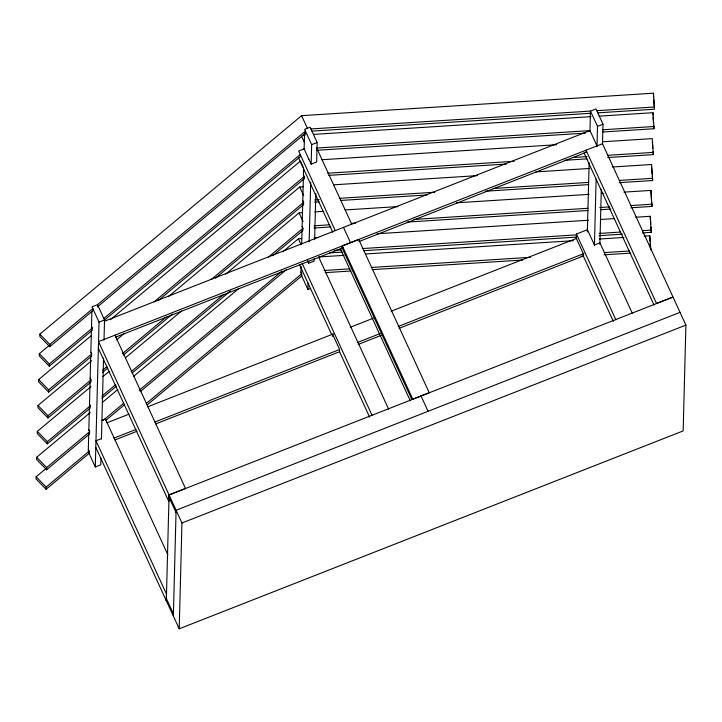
<?xml version="1.0" encoding="UTF-8"?>
<svg xmlns="http://www.w3.org/2000/svg" width="722" height="722" viewBox="0 0 722 722"><rect width="100%" height="100%" fill="white"/><g stroke="black" fill="none" stroke-linecap="round" stroke-linejoin="round"><path stroke-width="1.08" d="M45.657 468.849L36.154 476.782L36.1 479.011L46.1 489.299L89.077 453.425L89.131 451.196L88.328 449.445M90.223 412.56L36.66 457.261L36.605 459.499L46.605 469.787L89.582 433.913L89.636 431.684L88.833 429.933M90.891 386.667L37.327 431.368L37.273 433.597L47.273 443.895L90.25 408.02L90.304 405.791L89.501 404.031M91.559 360.765L38.004 405.466L37.941 407.695L47.941 417.993L90.918 382.118L90.972 379.889L90.169 378.138M91.36 335.586L38.672 379.573L38.609 381.803L48.609 392.1L91.586 356.226L91.649 353.988L90.837 352.237M48.843 345.739L39.34 353.672L39.286 355.901L49.276 366.198L92.254 330.324L92.317 328.095L91.504 326.344M597.816 112.84L654.484 109.221L653.464 93.192L301.579 115.682L39.845 334.16L39.782 336.389L49.782 346.686L92.759 310.812L92.822 308.583L49.836 344.457L49.782 346.686M46.1 489.299L46.154 487.07L36.154 476.782M46.605 469.787L46.659 467.558L36.66 457.261M47.273 443.895L47.327 441.665L37.327 431.368M47.941 417.993L47.995 415.764L38.004 405.466M48.609 392.1L48.663 389.862L38.672 379.573M49.276 366.198L49.34 363.969L39.34 353.672M88.301 450.555L88.734 433.714M88.824 430.339L89.402 407.885M89.456 405.638L90.069 382.055M90.124 379.817L90.737 356.235M90.828 352.868L91.405 330.405M91.45 328.573L91.893 311.317M100.954 458.073L100.782 464.806L95.295 466.963L99.04 322.111L92.01 306.832L97.497 304.675L305.433 131.106L305.379 133.335L97.443 306.904M101.45 438.985L103.544 358.139M104.004 340.17L104.528 319.954L97.497 304.675M166.304 600.722L166.475 594.035L95.972 440.754L101.459 438.606M166.331 600.785L169.065 494.967L673.012 297.067L656.533 303.466L586.029 150.185L585.975 152.414M173.361 616.074L176.096 510.246L680.043 312.355M179.218 628.808L181.953 522.99L98.535 341.623L602.482 143.723L685.9 325.09L683.165 430.908L179.218 628.808L95.8 447.45M300.921 273.078L301.092 266.346M301.67 243.883L302.022 230.408M302.103 227.042L302.689 204.588M302.771 201.221L303.357 178.758M303.439 175.392L303.619 168.659M304.106 149.562L304.549 132.722M300.948 271.977L301.751 273.728L301.697 275.957L147.252 404.871M302.121 226.564L302.924 228.314L302.87 230.544L272.672 255.75M215.526 278.105L303.538 204.642L303.592 202.413L302.789 200.662M158.389 300.46L304.206 178.749L304.26 176.52L303.457 174.769M310.659 288.412L307.915 289.486L308.086 282.988M314.133 258.864L314.079 261.111L308.592 263.268L308.655 261.012M309.151 241.852L310.695 182.125M311.155 164.138L311.66 144.635L304.63 129.355L310.117 127.198L317.148 142.487L316.642 161.981L311.155 164.138L308.781 158.984M316.651 150.293L316.705 148.064L589.973 130.601L597.004 145.88M314.63 239.704L315.83 193.496M332.508 336.416L332.562 334.169L339.62 349.511L339.566 351.758L369.637 417.145M342.246 248.178L342.3 245.94L358.753 239.478L429.238 392.723L412.785 399.185L342.3 245.94M632.355 313.366L599.919 242.854L594.441 245.011L587.41 229.722L576.445 234.036L576.327 238.495L583.358 253.774L583.295 256.003L613.375 321.407M587.347 231.961L589.143 162.73M589.955 131.296L590.479 111.08L595.957 108.932L602.987 124.211L602.464 144.427M594.432 245.39L596.137 179.137M596.986 146.575L597.5 126.368L590.479 111.08L310.92 128.949M599.883 244.361L601.309 189.335M644.15 236.166L649.773 235.814L649.971 241.22M635.667 217.232L650.278 216.293L650.639 223.829M623.97 192.124L650.946 190.4L651.388 198.992M652.896 114.933L652.959 112.704L598.998 116.152M653.464 93.192L653.572 97.542M642.418 232.89L651.307 232.322L650.278 216.293M630.866 207.774L651.975 206.42L650.946 190.4M619.305 182.657L652.643 180.527L651.614 164.499L612.274 167.017M607.753 157.54L653.311 154.625L652.291 138.606L602.825 141.765M602.87 132L653.979 128.733L652.959 112.704M49.34 363.969L92.317 328.095M103.914 318.411L300.253 154.526L300.199 156.755L104.717 319.918M110.367 319.729L300.406 161.096L303.529 167.874M48.663 389.862L91.649 353.988M154.129 301.832L304.26 176.52M116.612 339.854L124.383 333.365M168.434 296.598L299.738 186.998L303.114 186.781M47.995 415.764L90.972 379.889M102.56 370.224L106.874 366.623M122.406 353.654L166.403 316.931M211.275 279.477L303.592 202.413M102.497 372.453L107.677 368.13M123.209 355.17L172.387 314.115M102.984 376.568L109.031 371.523M125.438 357.823L181.592 310.956M225.643 274.18L299.07 212.891L302.446 212.674M47.327 441.665L90.304 405.791M101.892 396.116L115.691 384.6M131.224 371.631L223.549 294.576M268.413 257.122L302.924 228.314M101.829 398.345L116.495 386.108M132.027 373.139L230.39 291.038M102.316 402.47L117.857 389.492M133.408 376.505L238.792 288.538M282.853 251.77L298.403 238.792L301.769 238.576M46.659 467.558L89.636 431.684M102.966 420.556L123.724 403.228M139.292 390.241L282.013 271.111M105.502 420.619L124.536 404.744M140.104 391.748L286.273 269.73M46.154 487.07L89.131 451.196M146.44 403.363L301.751 273.728M311.66 144.635L317.148 142.487M304.81 148.597L298.646 151.024L335.243 230.589M99.04 322.111L104.528 319.954M597.5 126.368L602.987 124.211M104.338 321.308L589.973 130.601M115.502 337.174L343.112 247.79M358.843 241.608L586.454 152.225M101.414 420.574L105.394 419.013L167.901 554.902M106.901 422.839L128.931 414.184M147.811 406.775L333.465 333.871M350.242 327.274L373.319 318.212M391.153 311.209L576.806 238.305M113.932 438.119L135.962 429.473M154.842 422.054L339.439 349.565M357.273 342.562L380.35 333.501M398.183 326.497L583.836 253.593M114.924 439.942L136.945 431.287M155.826 423.877L339.385 351.794M358.265 344.376L381.342 335.315M399.176 328.311L583.773 255.823M181.953 522.99L685.9 325.09M596.76 110.683L654.547 106.991M311.985 131.115L590.416 113.309M303.33 135.059L305.577 134.915M313.447 134.409L591.128 116.657M602.924 129.77L654.042 126.503M317.77 150.221L585.416 133.11M321.768 159.733L556.725 144.716M327.707 173.217L514.082 161.304M572.465 157.567L587.058 156.638M607.816 155.311L653.374 152.396M328.772 175.374L506.167 164.038M564.541 160.302L586.995 158.867M333.465 184.841L477.368 175.645M535.823 171.908L589.784 168.452M314.693 199.904L319.178 199.615M339.394 198.324L434.825 192.223M493.198 188.496L588.629 182.395M619.368 180.428L652.697 178.298M314.63 202.133L319.124 201.844M340.459 200.481L426.901 194.958M485.283 191.222L588.574 184.624M314.81 211.889L323.799 211.311M345.161 209.949L398.002 206.573M456.457 202.828L589.116 194.353M601.48 193.559L603.727 193.415M314.025 225.805L329.737 224.795M351.072 223.432L355.558 223.143M413.941 219.416L587.961 208.288M599.811 207.53L609.81 206.889M630.92 205.544L652.029 204.191M313.962 228.035L330.802 226.952M407.145 222.078L587.907 210.517M600.857 209.696L610.857 209.055M314.142 237.782L318.637 237.502M377.092 233.757L588.448 220.246M600.812 219.461L614.305 218.595M334.268 250.363L341.019 249.929M362.381 248.567L576.048 234.903M599.134 233.432L620.252 232.078M642.472 230.661L651.361 230.092M329.71 252.88L342.084 252.086M363.455 250.724L575.994 237.132M599.079 235.661L622.418 234.172M319.259 256.942L343.988 255.362M365.35 253.991L573.331 240.697M599.188 239.045L623.916 237.466M324.079 270.497L349.899 268.846M371.225 267.483L530.652 257.294M604.188 252.592L629.746 250.958M325.144 272.654L350.964 271.003M372.29 269.64L522.737 260.019M581.12 256.292L583.367 256.148M604.133 254.821L630.802 253.115M39.845 334.16L49.836 344.457M583.999 152.829L654.024 305.072M576.445 234.036L615.911 319.855M316.498 147.622L351.695 224.127M301.579 115.682L307.373 128.281M301.525 136.169L304.197 141.981M343.482 227.394L350.513 242.673M421.043 396.017L428.074 411.305M304.097 148.885L308.781 159.075M341.759 247.141L411.793 399.401M298.475 157.712L332.761 232.267M340.279 248.612L410.276 400.791M303.402 176.998L304.206 178.749M299.738 186.998L303.745 195.716M302.735 202.891L303.538 204.642M299.07 212.891L303.078 221.609M318.637 256.969L388.635 409.148M298.403 238.792L301.074 244.605M307.41 260.687L308.592 263.268M302.193 263.431L372.182 415.61M299.666 265.001L331.569 334.367M301.354 275.226L307.915 289.486M114.988 335.161L185.491 488.442L169.038 494.904L168.867 501.591L98.363 348.32M169.011 497.196L176.042 512.485M166.394 598.556L173.424 613.844M88.274 451.674L95.295 466.963M653.735 99.663L654.24 106.035M653.067 117.054L653.563 123.426M653.735 125.547L653.979 128.733M652.309 141.891L652.814 148.263M653.067 151.449L653.311 154.625M651.641 167.793L652.146 174.155M652.309 176.285L652.643 180.527M651.641 202.178L651.975 206.42M650.892 227.015L651.307 232.322M649.773 235.814L650.856 249.604M650.134 243.35L650.63 249.713"/></g></svg>
